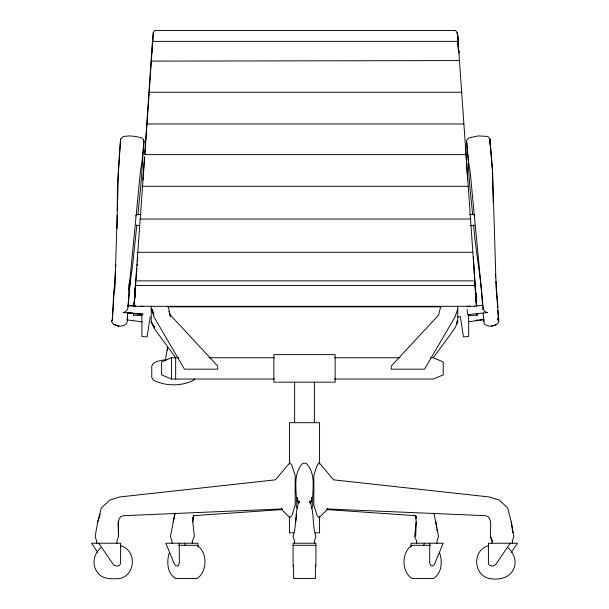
<?xml version="1.0" encoding="UTF-8"?>
<svg xmlns="http://www.w3.org/2000/svg" width="609" height="609" viewBox="0 0 609 609"><rect width="100%" height="100%" fill="white"/><g stroke="black" fill="none" stroke-linecap="round" stroke-linejoin="round"><path stroke-width="0.91" d="M117.126 228.421L117.233 215.099M117.263 210.349L117.468 183.712L120.59 139.035L123.185 136.431L129.42 135.914L135.655 136.431L141.889 137.992L143.45 139.552L143.968 141.105L140.846 185.265L137.9 214.528M114.873 289.694L118.511 170.726L120.59 139.035M127.616 313.133L127.342 321.385L126.299 323.98C122.34 327.17 115.626 326.888 112.277 322.945L111.759 321.385L112.277 319.824L115.39 271.249M127.738 309.463L128.902 295.411L128.902 283.977M415.681 536.468L416.198 521.921L415.681 516.729L416.198 518.282L415.155 515.686M144.637 156.62L143.45 170.2M144.744 153.841L152.28 43.955L153.316 32.528L154.876 30.45L455.684 30.45C460.138 36.22 456.415 44.602 458.798 51.232L475.827 294.718M135.655 282.424L134.612 296.446L144.637 157.434M142.925 180.074L143.397 171.099M128.118 306.061L130.455 278.785L129.458 287.136M134.878 295.152L134.429 302.315M135.031 292.503L136.096 278.115M137.215 265.798L137.314 264.032M137.474 261.383L137.733 256.96M112.277 320.349L113.312 304.759M133.881 306.411L135.548 287.928M134.155 305.924L134.277 304.089L134.186 305.984M134.399 302.254L134.893 294.916M135.015 293.089L135.137 288.133M143.968 141.631L141.889 162.413L140.329 172.278L128.902 290.211M114.873 282.424L113.312 299.042L113.312 305.802M115.763 266.613L115.916 264.755M144.934 153.727L153.316 32.528M152.28 43.955L152.577 40.689M136.172 277.224L136.972 268.432M151.763 52.793L151.93 51.057M192.802 521.921L193.319 516.729L192.802 521.921L194.362 536.468L192.284 541.142L192.284 543.22M136.858 224.911L132.534 265.798L129.458 287.319M416.198 521.921L414.638 536.468L416.716 541.142L416.716 543.22M135.548 287.509L134.094 304.759M134.094 303.724L134.612 299.042M294.627 543.22L294.627 541.142L293.074 536.468C297.017 525.125 294.436 511.956 299.308 501.138L299.042 502.958M152.798 38.763L152.28 48.408M126.954 319.953L127.212 318.134M295.669 521.921L296.705 514.651M310.864 503.567L311.77 497.507L310.91 501.831M150.202 316.71L147.081 336.967L141.889 336.45L141.889 315.15M457.169 320.791L456.72 323.463L457.762 320.867M167.346 348.919L165.785 357.749L165.785 360.871M116.951 543.22L116.951 541.142L118.511 536.468L118.511 521.921L119.029 519.325L120.59 516.729L123.703 515.686L282.157 508.934L281.122 508.934L289.435 517.247L290.47 517.247L292.031 515.168L295.152 505.295L295.152 475.165L292.031 465.816L290.47 463.213L289.435 463.213L275.405 479.839L119.547 496.982L109.681 500.103L101.368 507.891L97.729 521.921L95.133 536.468L96.686 541.142L96.686 543.22M175.057 513.128L170.459 536.468L172.02 541.142L172.02 543.22M440.787 306.319L438.541 315.15L391.26 366.062M173.063 521.921L175.141 513.265M169.424 552.576C166.463 561.193 166.995 573.472 175.658 578.55L196.958 578.55C207.684 571.744 207.684 552.104 196.958 545.299L178.361 545.299M97.729 521.921L100.219 514.125M311.625 508.561L312.813 505.295C311.641 491.143 317.167 474.533 306.061 463.213L302.939 463.213C291.833 474.533 297.359 491.143 296.187 505.295L297.375 508.561M111.759 321.385L112.794 318.789M192.802 518.282L193.845 515.686M457.762 308.915L455.159 316.71L424.511 369.183L391.26 369.183L391.26 366.846M423.392 545.778L424.511 543.22M143.45 142.148L143.968 141.105M194.621 378.79L193.845 380.092C181.611 386.403 165.549 386.403 153.316 380.092L151.763 377.496L151.763 366.062L153.316 363.466L156.955 361.388L165.526 359.569M510.235 543.22L495.688 564.52L493.084 566.081L489.971 565.563L488.928 564.52L488.41 562.967L488.41 543.22L517.505 543.22L511.271 552.348M433.441 357.536L454.641 328.654L457.762 321.902L457.762 306.198M127.342 309.433L125.781 311.511L123.185 312.554L142.925 314.115L127.585 312.714M100.843 547.894C94.052 553.535 91.677 563.69 96.686 571.28C101.376 579.547 111.31 579.121 119.547 578.55C136.073 575.124 136.842 549.721 120.369 545.672M135.655 215.921L137.215 214.36M483.736 319.824L484.254 323.98C488.212 327.17 494.934 326.888 498.284 322.945L498.801 319.824L497.827 310.278M488.631 545.672C472.158 549.721 472.927 575.124 489.453 578.55C500.537 580.544 512.344 577.263 514.909 565.045C515.899 558.529 512.991 552.196 508.157 547.894M178.513 357.749L171.502 357.749L161.629 361.906L161.629 374.893L171.502 379.049L274.545 379.049M496.723 324.498L491.532 326.059M469.052 321.765L483.493 319.58M483.219 306.837L483.219 309.433L484.779 311.511L487.375 312.554L467.628 314.632L467.111 309.433M479.884 319.801L483.493 319.474M469.668 214.68L473.345 214.36L474.906 215.921M475.675 320.273L478.491 320.052M480.372 319.9L484.132 319.603M470.019 225.688L474.525 225.345M193.319 515.686L282.074 509.581M457.762 316.886L460.358 316.71L463.472 336.967L468.671 336.45L468.671 315.15M468.671 315.668L476.984 315.15L476.984 314.632M467.111 306.319L469.935 306.167M474.632 305.924L483.097 305.474M469.668 214.52L473.345 214.36M151.238 61.106L459.315 60.58M152.798 41.359L457.762 41.359M149.159 92.271L461.394 92.271M147.081 123.962L463.997 123.962M144.485 154.617L466.075 154.617M142.407 186.308L468.154 186.308M140.329 219.034L470.232 219.034M137.733 252.286L472.828 252.286M137.215 280.863L473.345 280.863M135.655 285.537L474.906 285.537L476.466 302.163L475.941 296.446M135.655 306.319L474.906 306.319M167.384 306.837L441.274 306.837M123.185 312.554L125.781 312.554M485.639 312.554L487.375 312.554M208.94 357.749L274.545 357.749M334.455 357.749L400.06 357.749M430.487 357.749L433.342 357.749L443.215 361.906L443.215 374.893L433.342 379.049L334.455 379.049M276.966 382.17L273.844 382.17L273.844 354.636L335.156 354.636L335.156 382.17L332.034 382.17M278.001 382.17L330.999 382.17M293.69 532.829L289.435 532.829L289.435 516.691M315.31 532.829L319.565 532.829L319.565 516.691M293.591 545.299L315.409 545.299M430.639 545.299L412.042 545.299C401.316 552.104 401.316 571.744 412.042 578.55L433.342 578.55C442.005 573.472 442.537 561.193 439.576 552.576M127.601 305.847L135.784 306.083M140.329 306.213L143.054 306.289M137.733 214.36L141.25 214.52M127.388 305.467L135.678 305.893M141.889 315.668L133.577 315.15L133.577 314.632M326.926 509.581L415.681 515.686M136.035 225.345L139.636 225.619M127.585 312.775L142.925 314.632M127.365 319.923L142.407 321.902M119.029 326.059L113.837 324.498M415.422 515.427L416.716 516.729M217.74 366.062L170.459 315.15L168.906 311.511M175.559 357.536L154.359 328.654L151.238 321.902L151.238 306.198M98.765 543.22L113.312 564.52L114.355 565.563L117.468 566.081A3.753 3.54 45 0 0 120.59 562.967L120.59 543.22L91.495 543.22L97.729 552.348M492.224 169.34L489.971 139.035L487.893 136.431L478.019 135.914L468.671 137.992L467.111 139.552L466.593 141.105L468.154 160.334M497.766 318.789L498.801 321.385L497.766 318.789L498.284 320.349L497.766 304.759L496.206 289.176L492.567 170.726L489.971 140.07M512.314 543.22L512.314 541.142L513.867 536.468L511.271 521.921L507.632 507.891L499.319 500.103L489.453 496.982L333.595 479.839L319.565 463.213L318.53 463.213L316.969 465.816L313.848 475.165L313.848 505.295L316.969 515.168L318.53 517.247L319.565 517.247L327.878 508.934L326.843 508.934L485.297 515.686L488.41 516.729C493.77 523.847 487.307 533.887 492.567 541.142M184.489 543.22L185.608 545.778M151.238 308.915L153.841 315.15L152.28 309.433L153.841 316.71L184.489 369.183L217.74 369.183L217.74 366.846M490.489 536.468L492.049 541.142L492.049 543.22M169.683 314.115L170.459 316.71L168.213 306.319M433.943 513.128L438.541 536.468L436.98 541.142L436.98 543.22M298.09 501.831L297.23 497.507L298.136 503.567M457.762 35.642L458.798 52.793L458.28 42.402M476.466 302.681L475.941 299.567L476.466 303.198M482.701 303.724L470.232 172.278L468.671 162.413L466.593 141.631M483.348 318.134L483.736 320.867M511.271 521.921L512.831 532.829M435.937 521.921L436.722 527.379M436.98 529.198L437.239 531.01M309.958 502.958L309.692 501.138C314.564 511.956 311.983 525.125 315.926 536.468L314.373 541.142L314.373 543.22M475.842 294.573L475.423 291.254L475.606 294.002M457.45 34.919L457.237 32.528M475.423 287.098L474.906 282.424L474.906 285.537M475.941 299.042L476.466 303.724M472.66 214.528L469.706 185.265L468.154 162.93M473.703 224.911C475.446 252.096 481.635 278.808 482.435 306.061M496.008 281.419L497.66 307.667M457.762 37.72L457.907 39.501M458.28 43.955L458.798 52.793M495.391 274.035L495.688 277.742M475.096 286.184L473.345 256.96M475.294 288.917L475.629 294.269M482.945 309.463L482.701 303.069M483.188 313.133L483.736 321.385M475.941 295.411L476.68 306.411M475.911 298.585L476.375 305.984M492.392 172.111L493.237 202.736M467.628 180.074L465.55 146.305M117.994 521.921L118.511 536.468M489.971 139.035L489.971 145.262M476.466 305.178L475.423 286.573M429.703 543.22L429.703 562.967L430.746 565.563L432.824 566.081L434.384 564.52L443.215 543.22L411.006 543.22L411.006 546.981M319.565 464.005L319.565 422.692L289.435 422.692L289.435 464.005M315.926 566.081L315.926 543.22L293.074 543.22L293.074 566.081M315.409 565.045L315.409 578.55L293.591 578.55L293.591 565.045M314.373 382.17L314.373 422.692M294.627 382.17L294.627 422.692M197.994 546.981L197.994 543.22L165.785 543.22L174.616 564.52L176.176 566.081L178.254 565.563L179.297 562.967L179.297 543.22M175.658 357.749L175.658 379.049M171.502 357.749L171.502 379.049M167.346 347.358L167.346 350.479M143.45 140.07L143.45 145.787M134.094 302.681L134.094 306.007M133.691 313.3L133.577 315.15L133.698 313.315M154.359 327.102L151.238 321.902L154.359 327.102M476.984 315.15L476.862 313.315L476.984 315.15"/></g></svg>
